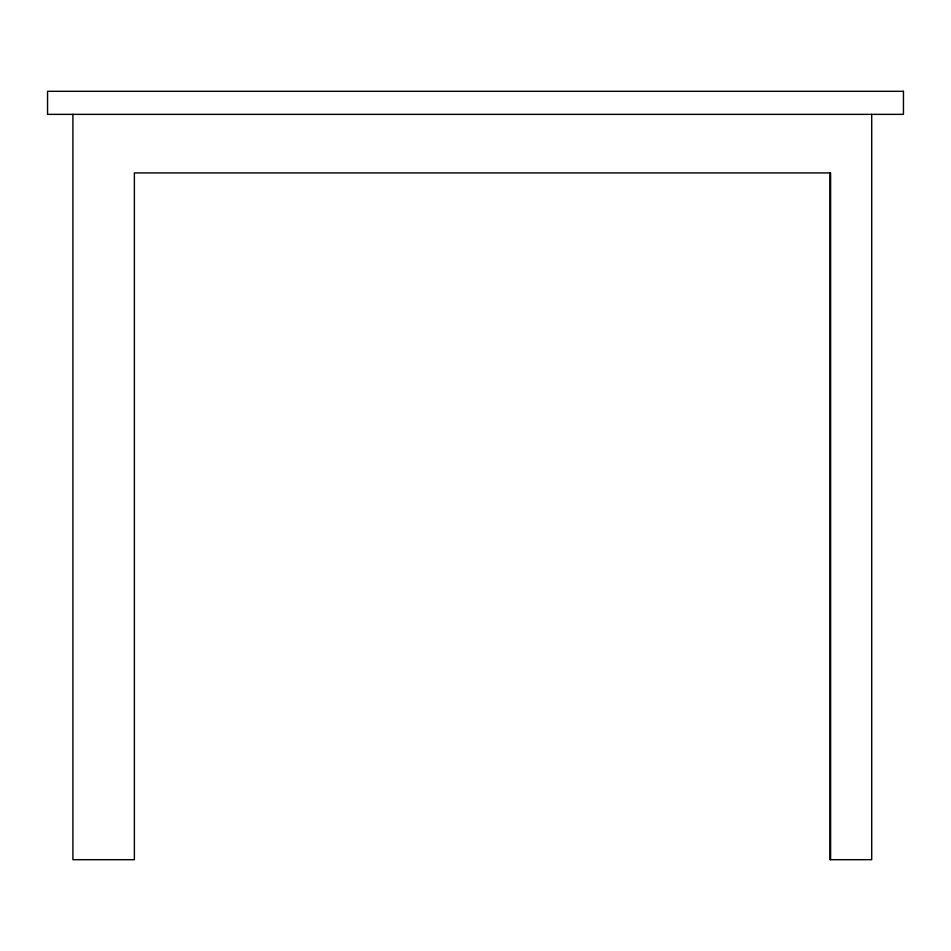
<?xml version="1.0" encoding="UTF-8"?>
<svg xmlns="http://www.w3.org/2000/svg" width="951" height="951" viewBox="0 0 951 951"><rect width="100%" height="100%" fill="white"/><g stroke="black" fill="none" stroke-linecap="round" stroke-linejoin="round"><path stroke-width="1.43" d="M871.698 114.358L871.698 859.692L829.902 859.692L829.902 172.927M830.603 859.692L830.603 172.927L134.376 172.927L134.376 859.692L72.906 859.692L72.906 114.358M903.45 91.308L47.55 91.308L47.55 114.358L903.45 114.358L903.45 91.308"/></g></svg>
